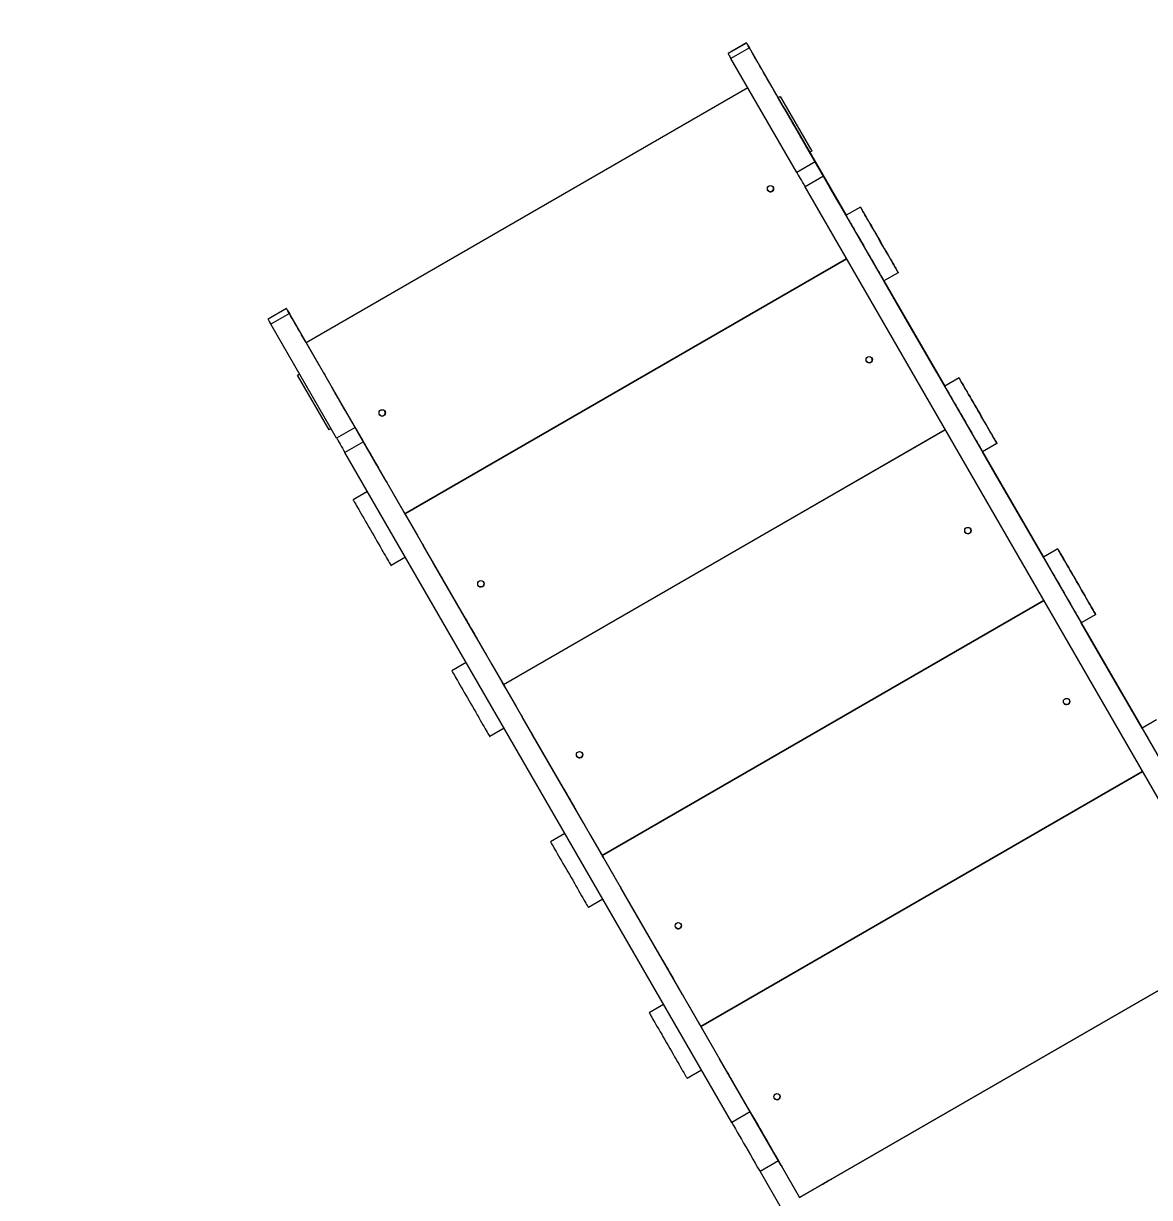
# Model space of a CAD drawing. Header units: millimetres. Extents: x 10684 to 26054, y -4768 to 6894.
# Drawn here: x 15979 to 17405, y 1134 to 2621 of the extents above; entities that cross this region are included whole.
import ezdxf

# ---------------------------------------------------------------- set-up
doc = ezdxf.new("R2010")
doc.units = ezdxf.units.MM
for name, color, linetype in [('DIKOM_ОБЪЕКТ', 7, 'Continuous'), ('DIKOM_РАЗМЕР_ЗОНА', 7, 'Continuous'), ('DIKOM_РАЗМЕР_ОБЪЕКТА', 7, 'Continuous')]:
    doc.layers.add(name, color=color, linetype=linetype)
doc.styles.add('style1', font='arial.ttf', dxfattribs={"width": 0.8})
doc.dimstyles.new('1-50', dxfattribs={"dimtxt": 300, "dimasz": 200, "dimexe": 100, "dimexo": 0, "dimgap": 100, "dimtad": 1, "dimtxsty": 'style1', "dimcen": 200, "dimclrd": 7, "dimclre": 7, "dimclrt": 7, "dimadec": 1, "dimazin": 2, "dimtfac": 1, "dimtmove": 0, "dimatfit": 2, "dimfxl": 0, "dimlwd": 25, "dimlwe": 18, "dimarcsym": 0})

# ---------------------------------------------------------------- blocks, each defined once
blk = doc.blocks.new('*D10')
at = {"layer": 'Defpoints', "color": 0, "transparency": 16777216}
for p in [(23703.9, 6443.4), (23703.9, 1519.9), (10683.6, -343.4)]:
    blk.add_point(p, dxfattribs=at)
at = {"layer": 'DIKOM_РАЗМЕР_ЗОНА', "color": 7, "lineweight": 18, "transparency": 16777216}
for p, q in [((10683.6, -343.4), (10683.6, 6543.4)), ((23703.9, 1519.9), (23703.9, 6543.4))]:
    blk.add_line(p, q, dxfattribs=at)
at = {"layer": 'DIKOM_РАЗМЕР_ЗОНА', "color": 7, "lineweight": 25, "transparency": 16777216}
blk.add_line((10883.6, 6443.4), (23503.9, 6443.4), dxfattribs=at)
at = {"layer": 'DIKOM_РАЗМЕР_ЗОНА', "color": 7, "transparency": 16777216}
for points in [[(10883.6, 6476.7), (10883.6, 6410.1), (10683.6, 6443.4)], [(23503.9, 6476.7), (23503.9, 6410.1), (23703.9, 6443.4)]]:
    blk.add_solid(points, dxfattribs=at)
at = {"layer": 'DIKOM_РАЗМЕР_ЗОНА', "color": 7, "transparency": 16777216, "insert": (17260.4, 6696.7), "char_height": 300, "attachment_point": 5, "style": 'style1'}
blk.add_mtext('13000', dxfattribs=at)
blk = doc.blocks.new('*D11')
at = {"layer": 'Defpoints', "color": 0, "transparency": 16777216}
for p in [(22204.3, 5604.8), (22204.3, 1517.6), (12683.6, -576.7)]:
    blk.add_point(p, dxfattribs=at)
at = {"layer": 'DIKOM_РАЗМЕР_ОБЪЕКТА', "color": 7, "lineweight": 18, "transparency": 16777216}
for p, q in [((12683.6, -576.7), (12683.6, 5704.8)), ((22204.3, 1517.6), (22204.3, 5704.8))]:
    blk.add_line(p, q, dxfattribs=at)
at = {"layer": 'DIKOM_РАЗМЕР_ОБЪЕКТА', "color": 7, "lineweight": 25, "transparency": 16777216}
blk.add_line((12883.6, 5604.8), (22004.3, 5604.8), dxfattribs=at)
at = {"layer": 'DIKOM_РАЗМЕР_ОБЪЕКТА', "color": 7, "transparency": 16777216}
for points in [[(12883.6, 5638.1), (12883.6, 5571.5), (12683.6, 5604.8)], [(22004.3, 5638.1), (22004.3, 5571.5), (22204.3, 5604.8)]]:
    blk.add_solid(points, dxfattribs=at)
at = {"layer": 'DIKOM_РАЗМЕР_ОБЪЕКТА', "color": 7, "transparency": 16777216, "insert": (17246, 5858), "char_height": 300, "attachment_point": 5, "style": 'style1'}
blk.add_mtext('9500', dxfattribs=at)

msp = doc.modelspace()

# ---------------------------------------------------------------- linework, layer by layer
at = {"layer": 'DIKOM_ОБЪЕКТ', "color": 7, "linetype": 'Continuous', "lineweight": 15}
for p, q in [((16894.643, 2596.37), (16871.26, 2582.87)), ((16894.666, 2596.328), (16871.283, 2582.828)), ((16898.309, 2590.017), (16874.926, 2576.517)), ((16894.666, 2596.328), (16894.643, 2596.37)), ((16981.585, 2445.777), (16898.309, 2590.017)), ((16871.283, 2582.828), (16871.26, 2582.87)), ((16958.202, 2432.277), (16874.926, 2576.517)), ((16896.266, 2539.555), (16336.814, 2216.556)), ((16896.268, 2539.552), (16336.816, 2216.553)), ((16934.612, 2527.14), (16937.211, 2528.641)), ((16934.613, 2527.14), (16937.212, 2528.641)), ((16937.211, 2528.641), (16937.212, 2528.641)), ((16937.211, 2528.641), (16977.211, 2459.359)), ((16937.212, 2528.641), (16977.212, 2459.358)), ((16939.151, 2519.279), (16939.15, 2519.28)), ((16942.151, 2514.082), (16942.15, 2514.084)), ((16943.151, 2512.349), (16942.151, 2514.082)), ((16943.149, 2512.353), (17020.67, 2378.083)), ((17020.67, 2378.083), (16943.151, 2512.349)), ((16991.13, 2429.25), (16944.637, 2509.778)), ((16952.156, 2496.752), (16952.173, 2496.722)), ((16992.913, 2426.156), (16952.902, 2495.46)), ((17009.328, 2397.726), (16969.323, 2467.017)), ((16969.323, 2467.017), (16969.323, 2467.017)), ((16977.212, 2459.358), (16974.613, 2457.858)), ((16977.211, 2459.359), (16977.212, 2459.358)), ((16981.585, 2445.777), (16958.202, 2432.277)), ((16992.105, 2427.554), (16968.723, 2414.054)), ((17482.123, 1578.815), (16992.105, 2427.554)), ((17458.74, 1565.315), (16968.723, 2414.054)), ((17009.328, 2397.726), (17009.327, 2397.726)), ((17012.161, 2392.82), (17012.16, 2392.819)), ((17012.161, 2392.82), (17012.185, 2392.777)), ((17038.856, 2388.582), (17020.669, 2378.082)), ((17038.879, 2388.541), (17020.692, 2378.041)), ((17038.879, 2388.541), (17038.856, 2388.582)), ((17020.692, 2378.041), (17020.669, 2378.082)), ((16461.816, 2000.046), (17021.267, 2323.045)), ((17021.281, 2323.02), (16461.83, 2000.021)), ((17021.283, 2323.018), (16461.831, 2000.018)), ((17086.879, 2305.402), (17068.692, 2294.902)), ((17086.879, 2305.402), (17086.856, 2305.444)), ((17068.693, 2294.903), (17145.686, 2161.548)), ((17145.686, 2161.548), (17068.693, 2294.903)), ((17145.686, 2161.548), (17068.694, 2294.903)), ((17077.172, 2280.217), (17077.199, 2280.169)), ((17120.036, 2205.971), (17080.031, 2275.262)), ((16311.808, 2259.87), (16288.425, 2246.369)), ((16288.448, 2246.328), (16288.425, 2246.369)), ((16311.83, 2259.828), (16288.448, 2246.328)), ((16315.474, 2253.517), (16292.091, 2240.017)), ((16311.83, 2259.828), (16311.808, 2259.87)), ((16398.75, 2109.277), (16315.474, 2253.517)), ((17094.339, 2250.483), (17094.338, 2250.482)), ((17134.344, 2181.192), (17094.339, 2250.483)), ((16375.367, 2095.777), (16292.091, 2240.017)), ((16336.816, 2216.553), (16336.814, 2216.556)), ((16336.816, 2216.553), (16352.816, 2188.84)), ((16325.797, 2175.641), (16328.393, 2177.14)), ((16325.797, 2175.641), (16325.798, 2175.641)), ((16325.798, 2175.641), (16328.393, 2177.139)), ((16365.798, 2106.359), (16325.798, 2175.641)), ((16438.316, 2040.749), (16360.316, 2175.849)), ((17134.344, 2181.192), (17134.343, 2181.191)), ((17137.177, 2176.285), (17137.176, 2176.285)), ((17137.177, 2176.285), (17137.203, 2176.237)), ((17163.872, 2172.048), (17145.685, 2161.548)), ((17163.894, 2172.006), (17145.708, 2161.506)), ((17163.894, 2172.006), (17163.872, 2172.048)), ((16369.321, 2160.252), (16369.338, 2160.222)), ((16410.078, 2089.656), (16370.066, 2158.959)), ((17145.708, 2161.506), (17145.685, 2161.548)), ((16426.493, 2061.226), (16386.488, 2130.517)), ((16386.488, 2130.517), (16386.488, 2130.517)), ((16368.393, 2107.857), (16365.798, 2106.359)), ((16398.75, 2109.277), (16375.367, 2095.777)), ((16586.831, 1783.512), (17146.282, 2106.511)), ((17146.296, 2106.486), (16586.845, 1783.487)), ((17146.298, 2106.483), (16586.847, 1783.484)), ((16409.27, 2091.054), (16385.888, 2077.555)), ((16899.287, 1242.315), (16409.27, 2091.054)), ((17211.894, 2088.868), (17193.708, 2078.368)), ((17211.894, 2088.868), (17211.872, 2088.909)), ((16875.905, 1228.815), (16385.888, 2077.555)), ((17193.709, 2078.368), (17270.701, 1945.014)), ((17270.701, 1945.014), (17193.709, 2078.368)), ((17270.702, 1945.014), (17193.71, 2078.369)), ((16426.493, 2061.226), (16426.492, 2061.226)), ((16429.326, 2056.32), (16429.325, 2056.319)), ((16429.326, 2056.32), (16429.35, 2056.277)), ((17202.187, 2063.683), (17202.214, 2063.634)), ((17245.052, 1989.436), (17205.047, 2058.728)), ((16414.451, 2028.081), (16396.265, 2017.582)), ((16414.474, 2028.04), (16396.288, 2017.54)), ((16445.816, 2027.759), (16461.816, 2000.046)), ((17219.354, 2033.948), (17219.353, 2033.948)), ((17259.359, 1964.657), (17219.354, 2033.948)), ((16396.288, 2017.54), (16396.265, 2017.582)), ((16461.831, 2000.022), (16461.816, 2000.047)), ((16461.831, 2000.018), (16461.83, 2000.021)), ((16461.831, 2000.018), (16477.832, 1972.305)), ((17259.359, 1964.657), (17259.358, 1964.657)), ((16563.332, 1824.215), (16485.332, 1959.315)), ((17262.192, 1959.751), (17262.191, 1959.75)), ((17262.192, 1959.751), (17262.219, 1959.702)), ((17288.887, 1955.513), (17270.7, 1945.013)), ((17288.91, 1955.472), (17270.723, 1944.972)), ((17288.91, 1955.472), (17288.887, 1955.513)), ((16462.474, 1944.902), (16444.288, 1934.402)), ((16494.337, 1943.717), (16494.363, 1943.669)), ((16537.201, 1869.471), (16497.196, 1938.762)), ((17270.723, 1944.972), (17270.7, 1945.013)), ((16511.504, 1913.983), (16511.503, 1913.982)), ((16551.509, 1844.692), (16511.504, 1913.983)), ((16711.847, 1566.978), (17271.298, 1889.976)), ((17271.312, 1889.952), (16711.861, 1566.952)), ((17271.314, 1889.949), (16711.862, 1566.949)), ((17336.91, 1872.333), (17318.723, 1861.833)), ((17318.724, 1861.834), (17395.717, 1728.479)), ((17395.717, 1728.479), (17318.724, 1861.834)), ((17395.717, 1728.479), (17318.725, 1861.834)), ((17336.91, 1872.333), (17336.887, 1872.375)), ((16551.509, 1844.692), (16551.508, 1844.691)), ((17327.203, 1847.148), (17327.229, 1847.1)), ((16554.342, 1839.785), (16554.341, 1839.785)), ((16554.342, 1839.785), (16554.368, 1839.737)), ((17370.067, 1772.902), (17330.062, 1842.193)), ((17344.37, 1817.414), (17344.369, 1817.413)), ((17384.375, 1748.123), (17344.37, 1817.414)), ((16539.466, 1811.547), (16521.281, 1801.048)), ((16521.304, 1801.006), (16521.281, 1801.048)), ((16539.49, 1811.506), (16521.304, 1801.006)), ((16570.832, 1811.225), (16586.831, 1783.512)), ((16586.846, 1783.487), (16586.832, 1783.512)), ((16586.847, 1783.484), (16586.845, 1783.487)), ((16586.847, 1783.484), (16602.847, 1755.771)), ((16688.347, 1607.681), (16610.347, 1742.78)), ((17384.375, 1748.123), (17384.374, 1748.122)), ((17387.208, 1743.216), (17387.207, 1743.216)), ((17387.208, 1743.216), (17387.234, 1743.168)), ((16587.49, 1728.367), (16569.304, 1717.868)), ((16619.352, 1727.183), (16619.379, 1727.134)), ((17413.902, 1738.979), (17395.716, 1728.479)), ((17395.739, 1728.437), (17395.716, 1728.479)), ((17413.925, 1738.937), (17395.739, 1728.437)), ((16662.217, 1652.936), (16622.212, 1722.228)), ((16636.519, 1697.449), (16636.518, 1697.448)), ((16676.524, 1628.157), (16636.519, 1697.449)), ((16836.862, 1350.443), (17396.313, 1673.442)), ((17396.327, 1673.417), (16836.876, 1350.418)), ((17396.329, 1673.414), (16836.878, 1350.415)), ((16676.524, 1628.157), (16676.523, 1628.157)), ((16679.357, 1623.251), (16679.356, 1623.25)), ((16679.357, 1623.251), (16679.384, 1623.202)), ((16664.482, 1595.013), (16646.296, 1584.513)), ((16664.505, 1594.971), (16646.319, 1584.472)), ((16695.847, 1594.69), (16711.847, 1566.978)), ((16646.319, 1584.472), (16646.296, 1584.513)), ((16711.862, 1566.953), (16711.847, 1566.978)), ((16711.862, 1566.949), (16711.861, 1566.952)), ((16711.862, 1566.949), (16727.862, 1539.237)), ((16813.363, 1391.146), (16735.363, 1526.246)), ((16712.505, 1511.833), (16694.319, 1501.333)), ((16744.368, 1510.648), (16744.394, 1510.6)), ((16787.232, 1436.402), (16747.227, 1505.693)), ((16761.535, 1480.914), (16761.534, 1480.913)), ((16801.54, 1411.623), (16761.535, 1480.914)), ((16961.878, 1133.909), (17521.329, 1456.908)), ((17521.336, 1456.894), (16961.885, 1133.895)), ((16961.888, 1133.889), (17521.34, 1456.889)), ((16961.889, 1133.887), (17521.341, 1456.887)), ((16801.54, 1411.623), (16801.539, 1411.622)), ((16804.373, 1406.716), (16804.372, 1406.716)), ((16804.373, 1406.716), (16804.399, 1406.668)), ((16789.497, 1378.478), (16771.312, 1367.979)), ((16789.521, 1378.437), (16771.334, 1367.937)), ((16820.862, 1378.156), (16836.862, 1350.443)), ((16771.334, 1367.937), (16771.312, 1367.979)), ((16836.877, 1350.418), (16836.863, 1350.443)), ((16836.878, 1350.415), (16836.876, 1350.418)), ((16836.878, 1350.415), (16852.878, 1322.702)), ((16938.378, 1174.612), (16860.378, 1309.711)), ((16837.521, 1295.299), (16819.334, 1284.799)), ((16869.383, 1294.114), (16869.41, 1294.065)), ((16912.248, 1219.868), (16872.243, 1289.159)), ((16886.55, 1264.38), (16886.549, 1264.379)), ((16926.555, 1195.089), (16886.55, 1264.38)), ((16899.287, 1242.315), (16875.905, 1228.815)), ((16926.555, 1195.089), (16926.554, 1195.088)), ((16929.388, 1190.182), (16929.387, 1190.181)), ((16929.388, 1190.182), (16929.415, 1190.133)), ((16935.129, 1180.234), (16911.747, 1166.734)), ((16935.129, 1180.234), (16961.922, 1133.829)), ((16911.747, 1166.734), (16938.539, 1120.329)), ((16945.878, 1161.621), (16961.878, 1133.909)), ((16961.886, 1133.896), (16961.878, 1133.909)), ((16961.885, 1133.895), (16961.888, 1133.889)), ((16961.888, 1133.891), (16961.899, 1133.898)), ((16961.899, 1133.898), (16961.899, 1133.896)), ((16961.899, 1133.898), (16961.9, 1133.897)), ((16961.899, 1133.897), (16961.899, 1133.896))]:
    msp.add_line(p, q, dxfattribs=at)
at = {"layer": 'DIKOM_ОБЪЕКТ', "color": 7, "linetype": 'Continuous', "lineweight": 15, "flags": 128}
for points in [[(16944.637, 2509.778), (16941.618, 2515.007), (16938.61, 2520.217), (16935.624, 2525.388), (16932.671, 2530.503), (16929.762, 2535.542), (16926.907, 2540.487), (16924.117, 2545.32), (16921.401, 2550.023), (16918.771, 2554.579), (16916.234, 2558.972), (16913.802, 2563.185), (16911.482, 2567.203), (16909.283, 2571.012), (16907.213, 2574.597), (16905.28, 2577.946), (16903.49, 2581.046), (16901.85, 2583.885), (16900.367, 2586.455), (16899.045, 2588.744), (16897.89, 2590.746), (16896.905, 2592.451), (16896.094, 2593.856), (16895.461, 2594.953), (16895.006, 2595.739), (16894.733, 2596.212), (16894.643, 2596.37)], [(16894.666, 2596.328), (16894.723, 2596.228), (16894.896, 2595.928), (16895.184, 2595.43), (16895.585, 2594.734), (16896.1, 2593.843), (16896.726, 2592.758), (16897.463, 2591.482), (16898.309, 2590.017)], [(16871.283, 2582.828), (16871.341, 2582.728), (16871.514, 2582.428), (16871.801, 2581.93), (16872.203, 2581.234), (16872.717, 2580.343), (16873.344, 2579.258), (16874.081, 2577.982), (16874.926, 2576.517)], [(16943.149, 2512.353), (16942.369, 2513.704), (16941.619, 2515.004), (16940.927, 2516.202), (16940.321, 2517.251), (16939.824, 2518.113), (16939.454, 2518.753), (16939.227, 2519.147), (16939.15, 2519.28)], [(16939.151, 2519.279), (16939.228, 2519.145), (16939.455, 2518.751), (16939.825, 2518.11), (16940.323, 2517.249), (16940.929, 2516.199), (16941.62, 2515.001), (16942.371, 2513.701), (16943.151, 2512.349)], [(16952.14, 2496.78), (16952.233, 2496.62), (16952.505, 2496.15), (16952.934, 2495.405), (16953.491, 2494.442), (16954.132, 2493.331), (16954.811, 2492.154), (16955.478, 2491), (16956.082, 2489.953), (16956.58, 2489.091), (16956.934, 2488.478), (16957.117, 2488.16), (16957.117, 2488.161), (16956.933, 2488.479), (16956.58, 2489.092), (16956.082, 2489.954), (16955.477, 2491.001), (16954.811, 2492.155), (16954.132, 2493.332), (16953.49, 2494.443), (16952.934, 2495.406), (16952.504, 2496.15), (16952.233, 2496.62), (16952.14, 2496.78)], [(16952.147, 2496.769), (16952.239, 2496.609), (16952.511, 2496.139), (16952.94, 2495.395), (16953.497, 2494.431), (16954.138, 2493.32), (16954.817, 2492.143), (16955.484, 2490.989), (16956.088, 2489.942), (16956.586, 2489.08), (16956.94, 2488.467), (16957.123, 2488.149), (16957.123, 2488.15), (16956.939, 2488.468), (16956.586, 2489.081), (16956.088, 2489.943), (16955.483, 2490.99), (16954.817, 2492.144), (16954.138, 2493.321), (16953.496, 2494.432), (16952.94, 2495.395), (16952.51, 2496.139), (16952.239, 2496.609), (16952.147, 2496.769)], [(16969.323, 2467.017), (16968.285, 2468.816), (16967.127, 2470.821), (16965.873, 2472.993), (16964.547, 2475.29), (16963.175, 2477.667), (16961.782, 2480.079), (16960.398, 2482.478), (16959.047, 2484.818), (16957.756, 2487.053), (16956.551, 2489.14), (16955.455, 2491.039), (16954.488, 2492.713), (16953.671, 2494.129), (16953.018, 2495.26), (16952.542, 2496.084), (16952.253, 2496.584), (16952.156, 2496.752)], [(16952.173, 2496.722), (16952.184, 2496.702), (16952.219, 2496.642), (16952.277, 2496.542), (16952.357, 2496.403), (16952.46, 2496.225), (16952.585, 2496.008), (16952.732, 2495.752), (16952.902, 2495.46)], [(16980.147, 2448.271), (16980.236, 2448.117), (16980.495, 2447.669), (16980.9, 2446.966), (16981.417, 2446.072), (16981.998, 2445.065), (16982.592, 2444.036), (16983.147, 2443.074), (16983.613, 2442.267), (16983.949, 2441.685), (16984.125, 2441.381), (16984.125, 2441.381), (16983.949, 2441.686), (16983.613, 2442.268), (16983.147, 2443.075), (16982.592, 2444.036), (16981.998, 2445.066), (16981.416, 2446.073), (16980.9, 2446.967), (16980.495, 2447.669), (16980.236, 2448.117), (16980.147, 2448.271)], [(16981.585, 2445.777), (16982.546, 2444.111), (16983.615, 2442.261), (16984.787, 2440.23), (16986.061, 2438.024), (16987.433, 2435.648), (16988.9, 2433.106), (16990.459, 2430.407), (16992.105, 2427.554)], [(16958.202, 2432.277), (16959.164, 2430.611), (16960.232, 2428.761), (16961.405, 2426.73), (16962.678, 2424.524), (16964.05, 2422.147), (16965.517, 2419.606), (16967.076, 2416.907), (16968.723, 2414.054)], [(17020.671, 2378.083), (17019.969, 2379.298), (17017.405, 2383.739), (17014.742, 2388.352), (17011.989, 2393.12), (17009.158, 2398.024), (17006.258, 2403.046), (17003.302, 2408.167), (17000.299, 2413.368), (16997.262, 2418.628), (16994.201, 2423.929), (16991.13, 2429.25)], [(16992.913, 2426.156), (16993.516, 2425.111), (16994.284, 2423.782), (16995.202, 2422.193), (16996.252, 2420.374), (16997.414, 2418.36), (16998.668, 2416.189), (16999.988, 2413.903), (17001.349, 2411.544), (17002.727, 2409.159), (17004.094, 2406.79), (17005.425, 2404.485), (17006.695, 2402.286), (17007.879, 2400.235), (17008.954, 2398.372), (17009.902, 2396.731), (17010.703, 2395.344), (17011.342, 2394.237), (17011.807, 2393.431), (17012.09, 2392.941), (17012.185, 2392.777)], [(17012.161, 2392.82), (17012.115, 2392.901), (17011.976, 2393.141), (17011.745, 2393.54), (17011.426, 2394.094), (17011.02, 2394.796), (17010.532, 2395.641), (17009.967, 2396.621), (17009.328, 2397.726)], [(17086.856, 2305.444), (17086.764, 2305.602), (17086.491, 2306.076), (17086.038, 2306.861), (17085.408, 2307.952), (17084.606, 2309.341), (17083.639, 2311.015), (17082.514, 2312.964), (17081.239, 2315.172), (17079.825, 2317.623), (17078.281, 2320.297), (17076.62, 2323.174), (17074.854, 2326.233), (17072.996, 2329.45), (17071.062, 2332.8), (17069.065, 2336.259), (17067.021, 2339.8), (17064.945, 2343.395), (17062.853, 2347.018), (17060.761, 2350.641), (17058.686, 2354.236), (17056.642, 2357.777), (17054.645, 2361.235), (17052.711, 2364.585), (17050.854, 2367.802), (17049.088, 2370.86), (17047.427, 2373.737), (17045.883, 2376.411), (17044.469, 2378.86), (17043.195, 2381.067), (17042.07, 2383.015), (17041.103, 2384.69), (17040.302, 2386.077), (17039.673, 2387.167), (17039.22, 2387.951), (17038.947, 2388.424), (17038.856, 2388.582)], [(17038.879, 2388.541), (17038.971, 2388.382), (17039.244, 2387.908), (17039.697, 2387.123), (17040.327, 2386.032), (17041.129, 2384.644), (17042.096, 2382.969), (17043.221, 2381.02), (17044.496, 2378.812), (17045.91, 2376.361), (17047.454, 2373.688), (17049.115, 2370.81), (17050.881, 2367.751), (17052.739, 2364.534), (17054.673, 2361.184), (17056.67, 2357.725), (17058.714, 2354.185), (17060.79, 2350.589), (17062.882, 2346.966), (17064.974, 2343.343), (17067.049, 2339.748), (17069.093, 2336.207), (17071.09, 2332.749), (17073.024, 2329.399), (17074.881, 2326.182), (17076.647, 2323.124), (17078.308, 2320.247), (17079.852, 2317.574), (17081.266, 2315.124), (17082.54, 2312.917), (17083.665, 2310.969), (17084.631, 2309.295), (17085.433, 2307.907), (17086.062, 2306.817), (17086.515, 2306.033), (17086.788, 2305.56), (17086.879, 2305.402)], [(17020.692, 2378.041), (17020.784, 2377.882), (17021.058, 2377.408), (17021.511, 2376.623), (17022.141, 2375.532), (17022.942, 2374.144), (17023.909, 2372.469), (17025.034, 2370.52), (17026.309, 2368.312), (17027.724, 2365.861), (17029.268, 2363.187), (17030.929, 2360.31), (17032.695, 2357.251), (17034.552, 2354.034), (17036.487, 2350.684), (17038.484, 2347.225), (17040.528, 2343.684), (17042.604, 2340.089), (17044.695, 2336.466), (17046.787, 2332.843), (17048.863, 2329.248), (17050.907, 2325.707), (17052.904, 2322.249), (17054.838, 2318.899), (17056.695, 2315.682), (17058.461, 2312.624), (17060.121, 2309.747), (17061.665, 2307.074), (17063.079, 2304.624), (17064.354, 2302.417), (17065.478, 2300.469), (17066.445, 2298.795), (17067.246, 2297.407), (17067.875, 2296.317), (17068.328, 2295.533), (17068.601, 2295.06), (17068.692, 2294.902)], [(17060.857, 2350.475), (17060.946, 2350.321), (17061.205, 2349.873), (17061.61, 2349.17), (17062.127, 2348.276), (17062.708, 2347.269), (17063.303, 2346.239), (17063.857, 2345.278), (17064.324, 2344.471), (17064.659, 2343.89), (17064.835, 2343.585), (17064.835, 2343.585), (17064.659, 2343.89), (17064.323, 2344.471), (17063.857, 2345.279), (17063.302, 2346.24), (17062.708, 2347.27), (17062.126, 2348.277), (17061.61, 2349.171), (17061.205, 2349.873), (17060.946, 2350.321), (17060.857, 2350.475)], [(17060.878, 2350.438), (17060.967, 2350.284), (17061.225, 2349.835), (17061.631, 2349.133), (17062.147, 2348.239), (17062.728, 2347.232), (17063.323, 2346.202), (17063.878, 2345.241), (17064.344, 2344.434), (17064.68, 2343.852), (17064.855, 2343.548), (17064.855, 2343.548), (17064.68, 2343.853), (17064.344, 2344.435), (17063.877, 2345.242), (17063.323, 2346.203), (17062.728, 2347.233), (17062.147, 2348.239), (17061.631, 2349.134), (17061.225, 2349.836), (17060.967, 2350.284), (17060.878, 2350.438)], [(17094.339, 2250.483), (17093.3, 2252.282), (17092.143, 2254.287), (17090.889, 2256.459), (17089.563, 2258.755), (17088.19, 2261.133), (17086.798, 2263.544), (17085.413, 2265.943), (17084.062, 2268.283), (17082.772, 2270.518), (17081.566, 2272.606), (17080.47, 2274.505), (17079.504, 2276.178), (17078.686, 2277.594), (17078.033, 2278.725), (17077.558, 2279.549), (17077.269, 2280.05), (17077.172, 2280.217)], [(17077.199, 2280.169), (17077.245, 2280.088), (17077.384, 2279.847), (17077.615, 2279.448), (17077.934, 2278.895), (17078.339, 2278.192), (17078.827, 2277.347), (17079.393, 2276.367), (17080.031, 2275.262)], [(16288.448, 2246.328), (16288.506, 2246.228), (16288.679, 2245.928), (16288.966, 2245.43), (16289.368, 2244.735), (16289.882, 2243.843), (16290.509, 2242.758), (16291.245, 2241.482), (16292.091, 2240.017)], [(16336.815, 2216.556), (16335.936, 2218.079), (16333.399, 2222.472), (16330.967, 2226.685), (16328.647, 2230.703), (16326.448, 2234.512), (16324.378, 2238.097), (16322.445, 2241.446), (16320.655, 2244.546), (16319.015, 2247.386), (16317.532, 2249.955), (16316.21, 2252.244), (16315.055, 2254.246), (16314.07, 2255.951), (16313.259, 2257.356), (16312.625, 2258.453), (16312.171, 2259.239), (16311.898, 2259.712), (16311.808, 2259.87)], [(16311.83, 2259.828), (16311.888, 2259.728), (16312.061, 2259.428), (16312.349, 2258.93), (16312.75, 2258.235), (16313.265, 2257.343), (16313.891, 2256.258), (16314.628, 2254.982), (16315.474, 2253.517)], [(17105.163, 2231.736), (17105.252, 2231.582), (17105.51, 2231.134), (17105.916, 2230.432), (17106.432, 2229.538), (17107.013, 2228.531), (17107.608, 2227.501), (17108.163, 2226.54), (17108.629, 2225.733), (17108.965, 2225.151), (17109.14, 2224.847), (17109.14, 2224.847), (17108.964, 2225.151), (17108.629, 2225.733), (17108.162, 2226.541), (17107.607, 2227.502), (17107.013, 2228.532), (17106.432, 2229.538), (17105.915, 2230.433), (17105.51, 2231.135), (17105.251, 2231.583), (17105.163, 2231.736)], [(17120.036, 2205.971), (17121.075, 2204.172), (17122.232, 2202.167), (17123.486, 2199.995), (17124.813, 2197.698), (17126.185, 2195.321), (17127.577, 2192.91), (17128.962, 2190.511), (17130.313, 2188.171), (17131.604, 2185.936), (17132.809, 2183.848), (17133.905, 2181.949), (17134.872, 2180.275), (17135.689, 2178.86), (17136.342, 2177.729), (17136.818, 2176.905), (17137.107, 2176.404), (17137.203, 2176.237)], [(16358.38, 2179.204), (16358.785, 2178.501), (16359.536, 2177.201), (16360.316, 2175.849)], [(17137.177, 2176.285), (17137.13, 2176.366), (17136.991, 2176.607), (17136.761, 2177.006), (17136.441, 2177.559), (17136.036, 2178.262), (17135.548, 2179.107), (17134.982, 2180.086), (17134.344, 2181.192)], [(17211.872, 2088.909), (17211.78, 2089.068), (17211.506, 2089.542), (17211.053, 2090.327), (17210.423, 2091.418), (17209.622, 2092.806), (17208.655, 2094.481), (17207.529, 2096.43), (17206.255, 2098.638), (17204.84, 2101.088), (17203.296, 2103.762), (17201.635, 2106.64), (17199.869, 2109.698), (17198.012, 2112.915), (17196.077, 2116.266), (17194.08, 2119.725), (17192.036, 2123.265), (17189.96, 2126.861), (17187.869, 2130.484), (17185.777, 2134.107), (17183.701, 2137.702), (17181.657, 2141.242), (17179.66, 2144.701), (17177.726, 2148.051), (17175.869, 2151.268), (17174.103, 2154.326), (17172.442, 2157.203), (17170.899, 2159.876), (17169.485, 2162.326), (17168.21, 2164.533), (17167.085, 2166.481), (17166.119, 2168.155), (17165.318, 2169.543), (17164.689, 2170.633), (17164.236, 2171.417), (17163.963, 2171.89), (17163.872, 2172.048)], [(17163.894, 2172.006), (17163.986, 2171.847), (17164.259, 2171.374), (17164.713, 2170.588), (17165.343, 2169.497), (17166.144, 2168.109), (17167.111, 2166.434), (17168.236, 2164.485), (17169.511, 2162.277), (17170.926, 2159.827), (17172.47, 2157.153), (17174.131, 2154.276), (17175.897, 2151.217), (17177.754, 2148), (17179.689, 2144.65), (17181.685, 2141.191), (17183.73, 2137.65), (17185.805, 2134.055), (17187.897, 2130.432), (17189.989, 2126.809), (17192.065, 2123.213), (17194.109, 2119.673), (17196.106, 2116.214), (17198.04, 2112.864), (17199.897, 2109.648), (17201.663, 2106.589), (17203.324, 2103.713), (17204.867, 2101.039), (17206.281, 2098.59), (17207.556, 2096.382), (17208.68, 2094.434), (17209.647, 2092.76), (17210.448, 2091.373), (17211.077, 2090.283), (17211.53, 2089.498), (17211.803, 2089.025), (17211.894, 2088.868)], [(16386.488, 2130.517), (16385.45, 2132.316), (16384.292, 2134.321), (16383.038, 2136.493), (16381.712, 2138.79), (16380.34, 2141.167), (16378.947, 2143.579), (16377.562, 2145.978), (16376.212, 2148.317), (16374.921, 2150.553), (16373.716, 2152.64), (16372.619, 2154.539), (16371.653, 2156.213), (16370.836, 2157.629), (16370.183, 2158.76), (16369.707, 2159.583), (16369.418, 2160.084), (16369.321, 2160.252)], [(16369.338, 2160.222), (16369.349, 2160.202), (16369.384, 2160.142), (16369.441, 2160.042), (16369.522, 2159.903), (16369.625, 2159.725), (16369.75, 2159.508), (16369.897, 2159.252), (16370.066, 2158.959)], [(17145.708, 2161.506), (17145.799, 2161.347), (17146.073, 2160.874), (17146.526, 2160.088), (17147.156, 2158.997), (17147.958, 2157.609), (17148.925, 2155.934), (17150.05, 2153.985), (17151.325, 2151.777), (17152.739, 2149.327), (17154.283, 2146.653), (17155.944, 2143.776), (17157.71, 2140.717), (17159.568, 2137.5), (17161.502, 2134.149), (17163.499, 2130.691), (17165.543, 2127.15), (17167.619, 2123.555), (17169.711, 2119.932), (17171.802, 2116.309), (17173.878, 2112.713), (17175.922, 2109.173), (17177.919, 2105.714), (17179.853, 2102.364), (17181.71, 2099.148), (17183.476, 2096.089), (17185.137, 2093.213), (17186.68, 2090.539), (17188.095, 2088.09), (17189.369, 2085.882), (17190.494, 2083.934), (17191.46, 2082.26), (17192.261, 2080.873), (17192.891, 2079.783), (17193.344, 2078.998), (17193.617, 2078.525), (17193.708, 2078.368)], [(17185.873, 2133.94), (17185.962, 2133.786), (17186.22, 2133.338), (17186.626, 2132.636), (17187.142, 2131.741), (17187.724, 2130.735), (17188.318, 2129.705), (17188.873, 2128.744), (17189.339, 2127.937), (17189.675, 2127.355), (17189.85, 2127.051), (17189.85, 2127.051), (17189.675, 2127.355), (17189.339, 2127.937), (17188.872, 2128.745), (17188.318, 2129.706), (17187.723, 2130.735), (17187.142, 2131.742), (17186.626, 2132.636), (17186.22, 2133.339), (17185.962, 2133.786), (17185.873, 2133.94)], [(17185.893, 2133.903), (17185.982, 2133.749), (17186.241, 2133.301), (17186.646, 2132.598), (17187.163, 2131.704), (17187.744, 2130.698), (17188.338, 2129.668), (17188.893, 2128.706), (17189.359, 2127.899), (17189.695, 2127.318), (17189.871, 2127.013), (17189.871, 2127.014), (17189.695, 2127.318), (17189.359, 2127.9), (17188.893, 2128.707), (17188.338, 2129.669), (17187.743, 2130.698), (17187.162, 2131.705), (17186.646, 2132.599), (17186.241, 2133.302), (17185.982, 2133.749), (17185.893, 2133.903)], [(16398.75, 2109.277), (16399.711, 2107.611), (16400.78, 2105.761), (16401.952, 2103.73), (16403.226, 2101.524), (16404.598, 2099.147), (16406.065, 2096.606), (16407.624, 2093.907), (16409.27, 2091.054)], [(16375.367, 2095.777), (16376.329, 2094.111), (16377.397, 2092.261), (16378.57, 2090.23), (16379.843, 2088.024), (16381.215, 2085.647), (16382.682, 2083.106), (16384.241, 2080.407), (16385.888, 2077.555)], [(16410.078, 2089.656), (16410.681, 2088.611), (16411.449, 2087.282), (16412.366, 2085.693), (16413.417, 2083.874), (16414.579, 2081.86), (16415.832, 2079.689), (16417.152, 2077.403), (16418.514, 2075.044), (16419.892, 2072.658), (16421.259, 2070.29), (16422.59, 2067.985), (16423.86, 2065.786), (16425.043, 2063.735), (16426.119, 2061.872), (16427.067, 2060.231), (16427.868, 2058.844), (16428.507, 2057.737), (16428.972, 2056.931), (16429.255, 2056.441), (16429.35, 2056.277)], [(16429.326, 2056.32), (16429.28, 2056.4), (16429.14, 2056.641), (16428.91, 2057.04), (16428.591, 2057.594), (16428.185, 2058.296), (16427.697, 2059.141), (16427.132, 2060.121), (16426.493, 2061.226)], [(17219.354, 2033.948), (17218.316, 2035.747), (17217.158, 2037.752), (17215.904, 2039.924), (17214.578, 2042.221), (17213.206, 2044.598), (17211.813, 2047.01), (17210.428, 2049.409), (17209.078, 2051.749), (17207.787, 2053.984), (17206.582, 2056.071), (17205.485, 2057.97), (17204.519, 2059.644), (17203.702, 2061.06), (17203.049, 2062.191), (17202.573, 2063.015), (17202.284, 2063.515), (17202.187, 2063.683)], [(17202.214, 2063.634), (17202.261, 2063.554), (17202.4, 2063.313), (17202.63, 2062.914), (17202.949, 2062.36), (17203.355, 2061.658), (17203.843, 2060.813), (17204.409, 2059.833), (17205.047, 2058.728)], [(16438.316, 2040.749), (16439.096, 2039.398), (16439.847, 2038.098), (16440.253, 2037.396)], [(16396.288, 2017.54), (16396.38, 2017.382), (16396.653, 2016.908), (16397.107, 2016.123), (16397.736, 2015.032), (16398.538, 2013.644), (16399.505, 2011.969), (16400.63, 2010.02), (16401.905, 2007.812), (16403.32, 2005.361), (16404.863, 2002.687), (16406.525, 1999.81), (16408.291, 1996.751), (16410.148, 1993.534), (16412.082, 1990.184), (16414.079, 1986.725), (16416.123, 1983.185), (16418.199, 1979.589), (16420.291, 1975.966), (16422.383, 1972.343), (16424.458, 1968.748), (16426.503, 1965.207), (16428.499, 1961.749), (16430.434, 1958.399), (16432.291, 1955.182), (16434.056, 1952.124), (16435.717, 1949.247), (16437.261, 1946.574), (16438.675, 1944.124), (16439.949, 1941.917), (16441.074, 1939.969), (16442.041, 1938.295), (16442.842, 1936.907), (16443.471, 1935.817), (16443.924, 1935.033), (16444.197, 1934.56), (16444.288, 1934.402)], [(17230.178, 2015.202), (17230.267, 2015.048), (17230.526, 2014.6), (17230.931, 2013.897), (17231.448, 2013.003), (17232.029, 2011.996), (17232.623, 2010.967), (17233.178, 2010.006), (17233.644, 2009.198), (17233.98, 2008.617), (17234.156, 2008.312), (17234.156, 2008.313), (17233.98, 2008.617), (17233.644, 2009.199), (17233.178, 2010.006), (17232.623, 2010.968), (17232.028, 2011.997), (17231.447, 2013.004), (17230.931, 2013.898), (17230.526, 2014.6), (17230.267, 2015.048), (17230.178, 2015.202)], [(16459.836, 2003.475), (16459.924, 2003.321), (16460.183, 2002.873), (16460.589, 2002.17), (16461.105, 2001.276), (16461.686, 2000.269), (16462.281, 1999.239), (16462.836, 1998.278), (16463.302, 1997.471), (16463.638, 1996.889), (16463.813, 1996.585), (16463.813, 1996.585), (16463.638, 1996.89), (16463.302, 1997.472), (16462.835, 1998.279), (16462.28, 1999.24), (16461.686, 2000.27), (16461.105, 2001.277), (16460.588, 2002.171), (16460.183, 2002.873), (16459.924, 2003.321), (16459.836, 2003.475)], [(16459.856, 2003.438), (16459.945, 2003.284), (16460.204, 2002.835), (16460.609, 2002.133), (16461.126, 2001.239), (16461.707, 2000.232), (16462.301, 1999.202), (16462.856, 1998.241), (16463.322, 1997.434), (16463.658, 1996.852), (16463.834, 1996.548), (16463.834, 1996.548), (16463.658, 1996.853), (16463.322, 1997.434), (16462.856, 1998.242), (16462.301, 1999.203), (16461.706, 2000.233), (16461.125, 2001.24), (16460.609, 2002.134), (16460.203, 2002.836), (16459.945, 2003.284), (16459.856, 2003.438)], [(17245.052, 1989.436), (17246.09, 1987.638), (17247.248, 1985.633), (17248.502, 1983.461), (17249.828, 1981.164), (17251.2, 1978.787), (17252.593, 1976.375), (17253.978, 1973.976), (17255.329, 1971.637), (17256.619, 1969.401), (17257.824, 1967.314), (17258.921, 1965.415), (17259.887, 1963.741), (17260.705, 1962.325), (17261.357, 1961.194), (17261.833, 1960.371), (17262.122, 1959.87), (17262.219, 1959.702)], [(17262.192, 1959.751), (17262.146, 1959.832), (17262.006, 1960.073), (17261.776, 1960.471), (17261.457, 1961.025), (17261.051, 1961.727), (17260.563, 1962.572), (17259.998, 1963.552), (17259.359, 1964.657)], [(16483.395, 1962.669), (16483.801, 1961.966), (16484.551, 1960.667), (16485.332, 1959.315)], [(17336.887, 1872.375), (17336.795, 1872.533), (17336.522, 1873.007), (17336.069, 1873.792), (17335.439, 1874.883), (17334.637, 1876.272), (17333.67, 1877.947), (17332.545, 1879.895), (17331.27, 1882.103), (17329.856, 1884.554), (17328.312, 1887.228), (17326.651, 1890.105), (17324.885, 1893.164), (17323.027, 1896.381), (17321.093, 1899.731), (17319.096, 1903.19), (17317.052, 1906.731), (17314.976, 1910.326), (17312.884, 1913.949), (17310.792, 1917.572), (17308.717, 1921.168), (17306.672, 1924.708), (17304.676, 1928.166), (17302.741, 1931.517), (17300.884, 1934.733), (17299.119, 1937.791), (17297.458, 1940.668), (17295.914, 1943.342), (17294.5, 1945.791), (17293.226, 1947.999), (17292.101, 1949.947), (17291.134, 1951.621), (17290.333, 1953.008), (17289.704, 1954.098), (17289.251, 1954.883), (17288.978, 1955.355), (17288.887, 1955.513)], [(17288.91, 1955.472), (17289.001, 1955.313), (17289.275, 1954.839), (17289.728, 1954.054), (17290.358, 1952.963), (17291.16, 1951.575), (17292.127, 1949.9), (17293.252, 1947.951), (17294.527, 1945.743), (17295.941, 1943.293), (17297.485, 1940.619), (17299.146, 1937.741), (17300.912, 1934.682), (17302.77, 1931.466), (17304.704, 1928.115), (17306.701, 1924.656), (17308.745, 1921.116), (17310.821, 1917.52), (17312.913, 1913.897), (17315.005, 1910.274), (17317.08, 1906.679), (17319.124, 1903.138), (17321.121, 1899.68), (17323.055, 1896.33), (17324.912, 1893.113), (17326.678, 1890.055), (17328.339, 1887.178), (17329.883, 1884.505), (17331.297, 1882.055), (17332.571, 1879.848), (17333.696, 1877.9), (17334.662, 1876.226), (17335.463, 1874.838), (17336.093, 1873.748), (17336.546, 1872.964), (17336.819, 1872.491), (17336.91, 1872.333)], [(16511.504, 1913.983), (16510.465, 1915.782), (16509.308, 1917.787), (16508.054, 1919.959), (16506.728, 1922.256), (16505.355, 1924.633), (16503.963, 1927.044), (16502.578, 1929.443), (16501.227, 1931.783), (16499.936, 1934.018), (16498.731, 1936.106), (16497.635, 1938.005), (16496.668, 1939.678), (16495.851, 1941.094), (16495.198, 1942.225), (16494.723, 1943.049), (16494.434, 1943.549), (16494.337, 1943.717)], [(16494.363, 1943.669), (16494.41, 1943.588), (16494.549, 1943.347), (16494.779, 1942.948), (16495.099, 1942.395), (16495.504, 1941.692), (16495.992, 1940.847), (16496.558, 1939.868), (16497.196, 1938.762)], [(17270.723, 1944.972), (17270.815, 1944.813), (17271.089, 1944.339), (17271.542, 1943.554), (17272.172, 1942.463), (17272.973, 1941.075), (17273.94, 1939.4), (17275.065, 1937.451), (17276.34, 1935.243), (17277.755, 1932.792), (17279.299, 1930.119), (17280.96, 1927.241), (17282.726, 1924.182), (17284.583, 1920.965), (17286.518, 1917.615), (17288.515, 1914.156), (17290.558, 1910.616), (17292.634, 1907.02), (17294.726, 1903.397), (17296.818, 1899.774), (17298.894, 1896.179), (17300.938, 1892.638), (17302.935, 1889.18), (17304.869, 1885.83), (17306.726, 1882.613), (17308.492, 1879.555), (17310.152, 1876.678), (17311.696, 1874.005), (17313.11, 1871.555), (17314.385, 1869.348), (17315.509, 1867.4), (17316.476, 1865.726), (17317.277, 1864.338), (17317.906, 1863.248), (17318.359, 1862.464), (17318.632, 1861.991), (17318.723, 1861.833)], [(17310.888, 1917.406), (17310.977, 1917.252), (17311.236, 1916.804), (17311.641, 1916.101), (17312.158, 1915.207), (17312.739, 1914.2), (17313.333, 1913.171), (17313.888, 1912.209), (17314.354, 1911.402), (17314.69, 1910.821), (17314.866, 1910.516), (17314.866, 1910.517), (17314.69, 1910.821), (17314.354, 1911.403), (17313.888, 1912.21), (17313.333, 1913.171), (17312.739, 1914.201), (17312.157, 1915.208), (17311.641, 1916.102), (17311.236, 1916.804), (17310.977, 1917.252), (17310.888, 1917.406)], [(17310.909, 1917.369), (17310.998, 1917.215), (17311.256, 1916.766), (17311.662, 1916.064), (17312.178, 1915.17), (17312.759, 1914.163), (17313.354, 1913.133), (17313.909, 1912.172), (17314.375, 1911.365), (17314.711, 1910.783), (17314.886, 1910.479), (17314.886, 1910.479), (17314.711, 1910.784), (17314.375, 1911.366), (17313.908, 1912.173), (17313.353, 1913.134), (17312.759, 1914.164), (17312.178, 1915.17), (17311.661, 1916.065), (17311.256, 1916.767), (17310.997, 1917.215), (17310.909, 1917.369)], [(16537.201, 1869.471), (16538.24, 1867.672), (16539.397, 1865.667), (16540.651, 1863.495), (16541.977, 1861.198), (16543.35, 1858.821), (16544.742, 1856.41), (16546.127, 1854.011), (16547.478, 1851.671), (16548.769, 1849.436), (16549.974, 1847.348), (16551.07, 1845.449), (16552.036, 1843.776), (16552.854, 1842.36), (16553.507, 1841.229), (16553.983, 1840.405), (16554.271, 1839.904), (16554.368, 1839.737)], [(16554.342, 1839.785), (16554.295, 1839.866), (16554.156, 1840.107), (16553.926, 1840.506), (16553.606, 1841.059), (16553.201, 1841.762), (16552.713, 1842.607), (16552.147, 1843.586), (16551.509, 1844.692)], [(17344.37, 1817.414), (17343.331, 1819.213), (17342.174, 1821.218), (17340.92, 1823.39), (17339.594, 1825.687), (17338.221, 1828.064), (17336.829, 1830.475), (17335.444, 1832.874), (17334.093, 1835.214), (17332.802, 1837.449), (17331.597, 1839.537), (17330.501, 1841.436), (17329.534, 1843.109), (17328.717, 1844.526), (17328.064, 1845.656), (17327.588, 1846.48), (17327.3, 1846.981), (17327.203, 1847.148)], [(17327.229, 1847.1), (17327.276, 1847.019), (17327.415, 1846.778), (17327.645, 1846.379), (17327.965, 1845.826), (17328.37, 1845.123), (17328.858, 1844.278), (17329.424, 1843.298), (17330.062, 1842.193)], [(16563.332, 1824.215), (16564.112, 1822.863), (16564.862, 1821.564), (16565.268, 1820.861)], [(16521.304, 1801.006), (16521.395, 1800.847), (16521.669, 1800.374), (16522.122, 1799.588), (16522.752, 1798.497), (16523.553, 1797.109), (16524.52, 1795.434), (16525.646, 1793.485), (16526.92, 1791.277), (16528.335, 1788.827), (16529.879, 1786.153), (16531.54, 1783.276), (16533.306, 1780.217), (16535.163, 1777), (16537.098, 1773.649), (16539.095, 1770.191), (16541.139, 1766.65), (16543.215, 1763.055), (16545.306, 1759.432), (16547.398, 1755.809), (16549.474, 1752.213), (16551.518, 1748.673), (16553.515, 1745.215), (16555.449, 1741.864), (16557.306, 1738.648), (16559.072, 1735.59), (16560.733, 1732.713), (16562.276, 1730.039), (16563.69, 1727.59), (16564.965, 1725.382), (16566.09, 1723.434), (16567.056, 1721.76), (16567.857, 1720.373), (16568.486, 1719.283), (16568.939, 1718.498), (16569.212, 1718.025), (16569.304, 1717.868)], [(16584.851, 1786.94), (16584.94, 1786.786), (16585.199, 1786.338), (16585.604, 1785.636), (16586.121, 1784.741), (16586.702, 1783.735), (16587.296, 1782.705), (16587.851, 1781.744), (16588.317, 1780.937), (16588.653, 1780.355), (16588.829, 1780.051), (16588.829, 1780.051), (16588.653, 1780.355), (16588.317, 1780.937), (16587.851, 1781.745), (16587.296, 1782.706), (16586.701, 1783.736), (16586.12, 1784.742), (16585.604, 1785.636), (16585.198, 1786.339), (16584.94, 1786.787), (16584.851, 1786.94)], [(16584.872, 1786.903), (16584.96, 1786.749), (16585.219, 1786.301), (16585.625, 1785.599), (16586.141, 1784.704), (16586.722, 1783.697), (16587.317, 1782.668), (16587.872, 1781.707), (16588.338, 1780.899), (16588.674, 1780.318), (16588.849, 1780.014), (16588.849, 1780.014), (16588.673, 1780.318), (16588.337, 1780.9), (16587.871, 1781.707), (16587.316, 1782.669), (16586.722, 1783.698), (16586.141, 1784.705), (16585.624, 1785.599), (16585.219, 1786.301), (16584.96, 1786.749), (16584.872, 1786.903)], [(17355.194, 1798.667), (17355.282, 1798.513), (17355.541, 1798.065), (17355.947, 1797.363), (17356.463, 1796.469), (17357.044, 1795.462), (17357.639, 1794.432), (17358.194, 1793.471), (17358.66, 1792.664), (17358.996, 1792.082), (17359.171, 1791.778), (17359.171, 1791.778), (17358.995, 1792.083), (17358.659, 1792.664), (17358.193, 1793.472), (17357.638, 1794.433), (17357.044, 1795.463), (17356.463, 1796.469), (17355.946, 1797.364), (17355.541, 1798.066), (17355.282, 1798.514), (17355.194, 1798.667)], [(17370.067, 1772.902), (17371.106, 1771.103), (17372.263, 1769.098), (17373.517, 1766.926), (17374.844, 1764.629), (17376.216, 1762.252), (17377.608, 1759.841), (17378.993, 1757.442), (17380.344, 1755.102), (17381.635, 1752.867), (17382.84, 1750.779), (17383.936, 1748.88), (17384.902, 1747.206), (17385.72, 1745.791), (17386.373, 1744.66), (17386.849, 1743.836), (17387.138, 1743.336), (17387.234, 1743.168)], [(16608.411, 1746.135), (16608.816, 1745.432), (16609.567, 1744.132), (16610.347, 1742.78)], [(17387.208, 1743.216), (17387.161, 1743.297), (17387.022, 1743.538), (17386.792, 1743.937), (17386.472, 1744.49), (17386.067, 1745.193), (17385.579, 1746.038), (17385.013, 1747.017), (17384.375, 1748.123)], [(16636.519, 1697.449), (16635.481, 1699.247), (16634.323, 1701.252), (16633.069, 1703.424), (16631.743, 1705.721), (16630.371, 1708.098), (16628.978, 1710.51), (16627.593, 1712.909), (16626.242, 1715.249), (16624.952, 1717.484), (16623.747, 1719.571), (16622.65, 1721.47), (16621.684, 1723.144), (16620.866, 1724.56), (16620.214, 1725.691), (16619.738, 1726.515), (16619.449, 1727.015), (16619.352, 1727.183)], [(16619.379, 1727.134), (16619.425, 1727.053), (16619.565, 1726.813), (16619.795, 1726.414), (16620.114, 1725.86), (16620.52, 1725.158), (16621.008, 1724.313), (16621.573, 1723.333), (16622.212, 1722.228)], [(17395.739, 1728.437), (17395.83, 1728.278), (17396.104, 1727.805), (17396.557, 1727.019), (17397.187, 1725.928), (17397.989, 1724.54), (17398.955, 1722.865), (17400.081, 1720.917), (17401.356, 1718.708), (17402.77, 1716.258), (17404.314, 1713.584), (17405.975, 1710.707)], [(16662.217, 1652.936), (16663.255, 1651.138), (16664.413, 1649.133), (16665.667, 1646.961), (16666.993, 1644.664), (16668.365, 1642.287), (16669.758, 1639.875), (16671.143, 1637.476), (16672.493, 1635.136), (16673.784, 1632.901), (16674.989, 1630.814), (16676.086, 1628.915), (16677.052, 1627.241), (16677.869, 1625.825), (16678.522, 1624.694), (16678.998, 1623.87), (16679.287, 1623.37), (16679.384, 1623.202)], [(16679.357, 1623.251), (16679.31, 1623.332), (16679.171, 1623.572), (16678.941, 1623.972), (16678.622, 1624.525), (16678.216, 1625.227), (16677.728, 1626.072), (16677.162, 1627.052), (16676.524, 1628.157)], [(16688.347, 1607.681), (16689.127, 1606.329), (16689.878, 1605.029), (16690.283, 1604.327)], [(16646.319, 1584.472), (16646.411, 1584.313), (16646.684, 1583.839), (16647.138, 1583.054), (16647.767, 1581.963), (16648.569, 1580.575), (16649.536, 1578.9), (16650.661, 1576.951), (16651.936, 1574.743), (16653.351, 1572.293), (16654.894, 1569.619), (16656.556, 1566.741), (16658.322, 1563.682), (16660.179, 1560.466), (16662.113, 1557.115), (16664.11, 1553.656), (16666.154, 1550.116), (16668.23, 1546.52), (16670.322, 1542.897), (16672.414, 1539.274), (16674.489, 1535.679), (16676.533, 1532.138), (16678.53, 1528.68), (16680.464, 1525.33), (16682.321, 1522.113), (16684.087, 1519.055), (16685.748, 1516.178), (16687.292, 1513.505), (16688.706, 1511.055), (16689.98, 1508.848), (16691.105, 1506.9), (16692.072, 1505.226), (16692.873, 1503.838), (16693.502, 1502.748), (16693.955, 1501.964), (16694.228, 1501.491), (16694.319, 1501.333)], [(16709.867, 1570.406), (16709.955, 1570.252), (16710.214, 1569.804), (16710.62, 1569.101), (16711.136, 1568.207), (16711.717, 1567.2), (16712.312, 1566.17), (16712.867, 1565.209), (16713.333, 1564.402), (16713.669, 1563.821), (16713.844, 1563.516), (16713.844, 1563.516), (16713.668, 1563.821), (16713.332, 1564.403), (16712.866, 1565.21), (16712.311, 1566.171), (16711.717, 1567.201), (16711.136, 1568.208), (16710.619, 1569.102), (16710.214, 1569.804), (16709.955, 1570.252), (16709.867, 1570.406)], [(16709.887, 1570.369), (16709.976, 1570.215), (16710.235, 1569.767), (16710.64, 1569.064), (16711.157, 1568.17), (16711.738, 1567.163), (16712.332, 1566.133), (16712.887, 1565.172), (16713.353, 1564.365), (16713.689, 1563.783), (16713.865, 1563.479), (16713.865, 1563.479), (16713.689, 1563.784), (16713.353, 1564.365), (16712.887, 1565.173), (16712.332, 1566.134), (16711.737, 1567.164), (16711.156, 1568.171), (16710.64, 1569.065), (16710.234, 1569.767), (16709.976, 1570.215), (16709.887, 1570.369)], [(16733.426, 1529.6), (16733.832, 1528.897), (16734.582, 1527.598), (16735.363, 1526.246)], [(16761.535, 1480.914), (16760.496, 1482.713), (16759.339, 1484.718), (16758.085, 1486.89), (16756.759, 1489.187), (16755.386, 1491.564), (16753.994, 1493.975), (16752.609, 1496.374), (16751.258, 1498.714), (16749.967, 1500.949), (16748.762, 1503.037), (16747.666, 1504.936), (16746.699, 1506.609), (16745.882, 1508.025), (16745.229, 1509.156), (16744.753, 1509.98), (16744.464, 1510.481), (16744.368, 1510.648)], [(16744.394, 1510.6), (16744.441, 1510.519), (16744.58, 1510.278), (16744.81, 1509.879), (16745.13, 1509.326), (16745.535, 1508.623), (16746.023, 1507.778), (16746.589, 1506.799), (16747.227, 1505.693)], [(16787.232, 1436.402), (16788.271, 1434.603), (16789.428, 1432.598), (16790.682, 1430.426), (16792.008, 1428.129), (16793.381, 1425.752), (16794.773, 1423.341), (16796.158, 1420.942), (16797.509, 1418.602), (16798.8, 1416.367), (16800.005, 1414.279), (16801.101, 1412.38), (16802.067, 1410.707), (16802.885, 1409.291), (16803.538, 1408.16), (16804.013, 1407.336), (16804.302, 1406.835), (16804.399, 1406.668)], [(16804.373, 1406.716), (16804.326, 1406.797), (16804.187, 1407.038), (16803.957, 1407.437), (16803.637, 1407.99), (16803.232, 1408.693), (16802.744, 1409.538), (16802.178, 1410.517), (16801.54, 1411.623)], [(16813.363, 1391.146), (16814.143, 1389.794), (16814.893, 1388.495), (16815.299, 1387.792)], [(16771.334, 1367.937), (16771.426, 1367.779), (16771.7, 1367.305), (16772.153, 1366.519), (16772.783, 1365.428), (16773.584, 1364.04), (16774.551, 1362.365), (16775.677, 1360.416), (16776.951, 1358.208), (16778.366, 1355.758), (16779.91, 1353.084), (16781.571, 1350.207), (16783.337, 1347.148), (16785.194, 1343.931), (16787.129, 1340.581), (16789.126, 1337.122), (16791.17, 1333.581), (16793.246, 1329.986), (16795.337, 1326.363), (16797.429, 1322.74), (16799.505, 1319.144), (16801.549, 1315.604), (16803.546, 1312.146), (16805.48, 1308.795), (16807.337, 1305.579), (16809.103, 1302.521), (16810.764, 1299.644), (16812.307, 1296.97), (16813.721, 1294.521), (16814.996, 1292.313), (16816.121, 1290.365), (16817.087, 1288.691), (16817.888, 1287.304), (16818.517, 1286.214), (16818.97, 1285.429), (16819.243, 1284.956), (16819.334, 1284.799)], [(16834.882, 1353.871), (16834.971, 1353.717), (16835.23, 1353.269), (16835.635, 1352.567), (16836.152, 1351.672), (16836.733, 1350.666), (16837.327, 1349.636), (16837.882, 1348.675), (16838.348, 1347.868), (16838.684, 1347.286), (16838.86, 1346.982), (16838.86, 1346.982), (16838.684, 1347.287), (16838.348, 1347.868), (16837.882, 1348.676), (16837.327, 1349.637), (16836.732, 1350.667), (16836.151, 1351.673), (16835.635, 1352.567), (16835.229, 1353.27), (16834.971, 1353.718), (16834.882, 1353.871)], [(16834.902, 1353.834), (16834.991, 1353.68), (16835.25, 1353.232), (16835.656, 1352.53), (16836.172, 1351.635), (16836.753, 1350.629), (16837.348, 1349.599), (16837.903, 1348.638), (16838.369, 1347.831), (16838.705, 1347.249), (16838.88, 1346.945), (16838.88, 1346.945), (16838.704, 1347.249), (16838.368, 1347.831), (16837.902, 1348.638), (16837.347, 1349.6), (16836.753, 1350.629), (16836.172, 1351.636), (16835.655, 1352.53), (16835.25, 1353.233), (16834.991, 1353.68), (16834.902, 1353.834)], [(16886.55, 1264.38), (16885.512, 1266.178), (16884.354, 1268.183), (16883.1, 1270.355), (16881.774, 1272.652), (16880.402, 1275.029), (16879.009, 1277.441), (16877.624, 1279.84), (16876.273, 1282.18), (16874.983, 1284.415), (16873.778, 1286.502), (16872.681, 1288.401), (16871.715, 1290.075), (16870.897, 1291.491), (16870.245, 1292.622), (16869.769, 1293.446), (16869.48, 1293.946), (16869.383, 1294.114)], [(16869.41, 1294.065), (16869.456, 1293.985), (16869.595, 1293.744), (16869.826, 1293.345), (16870.145, 1292.791), (16870.551, 1292.089), (16871.039, 1291.244), (16871.604, 1290.264), (16872.243, 1289.159)], [(16899.287, 1242.315), (16901.498, 1238.487), (16903.834, 1234.439), (16906.29, 1230.187), (16908.854, 1225.745), (16911.517, 1221.132), (16914.27, 1216.364), (16917.101, 1211.46), (16920.001, 1206.438), (16922.957, 1201.317), (16925.96, 1196.116), (16928.997, 1190.856), (16932.058, 1185.555), (16935.129, 1180.234)], [(16875.905, 1228.815), (16878.115, 1224.987), (16880.452, 1220.939), (16882.907, 1216.687), (16885.471, 1212.245), (16888.135, 1207.632), (16890.887, 1202.864), (16893.719, 1197.96), (16896.618, 1192.938), (16899.575, 1187.817), (16902.577, 1182.617), (16905.614, 1177.356), (16908.675, 1172.055), (16911.747, 1166.734)], [(16912.248, 1219.868), (16913.286, 1218.069), (16914.444, 1216.064), (16915.698, 1213.892), (16917.024, 1211.595), (16918.396, 1209.218), (16919.789, 1206.806), (16921.173, 1204.407), (16922.524, 1202.068), (16923.815, 1199.832), (16925.02, 1197.745), (16926.117, 1195.846), (16927.083, 1194.172), (16927.9, 1192.756), (16928.553, 1191.625), (16929.029, 1190.802), (16929.318, 1190.301), (16929.415, 1190.133)], [(16929.388, 1190.182), (16929.341, 1190.263), (16929.202, 1190.504), (16928.972, 1190.903), (16928.653, 1191.456), (16928.247, 1192.158), (16927.759, 1193.003), (16927.193, 1193.983), (16926.555, 1195.089)], [(16938.378, 1174.612), (16939.158, 1173.26), (16939.909, 1171.96), (16940.314, 1171.258)], [(16988.746, 1149.401), (16988.908, 1149.494), (16989.387, 1149.771), (16990.159, 1150.216), (16991.189, 1150.811), (16992.429, 1151.526), (16993.821, 1152.33), (16995.299, 1153.184), (16996.795, 1154.047), (16998.239, 1154.881), (16999.562, 1155.645), (17000.704, 1156.304), (17001.611, 1156.828), (17002.24, 1157.192), (17002.562, 1157.378), (17002.562, 1157.378), (17002.24, 1157.192), (17001.611, 1156.829), (17000.704, 1156.306), (16999.562, 1155.647), (16998.239, 1154.883), (16996.795, 1154.049), (16995.299, 1153.186), (16993.821, 1152.332), (16992.429, 1151.529), (16991.189, 1150.813), (16990.159, 1150.218), (16989.387, 1149.771), (16988.908, 1149.495), (16988.746, 1149.401)], [(16961.899, 1133.897), (16962.721, 1134.371), (16963.307, 1134.71), (16963.602, 1134.88), (16963.579, 1134.867), (16963.24, 1134.672), (16962.617, 1134.312), (16961.888, 1133.891)]]:
    msp.add_lwpolyline(points, dxfattribs=at)
at = {"layer": 'DIKOM_ОБЪЕКТ', "color": 7, "linetype": 'Continuous', "lineweight": 15}
for centre in [(16924.993, 2411.8), (17050.009, 2195.265), (16433.091, 2127.8), (17175.024, 1978.731), (16558.107, 1911.265), (17300.04, 1762.196), (16683.122, 1694.731), (16808.137, 1478.196), (16933.153, 1261.662)]:
    msp.add_circle(centre, 4, dxfattribs=at)
for centre, start in [((16924.992, 2411.802), 210), ((17050.007, 2195.268), 208.81881), ((16433.089, 2127.802), 208.81881), ((17175.023, 1978.734), 210), ((16558.105, 1911.268), 208.81881), ((17300.038, 1762.199), 210), ((16683.12, 1694.734), 208.81881), ((16808.136, 1478.199), 208.81881), ((16933.151, 1261.665), 208.81881)]:
    msp.add_arc(centre, 4, start, 28.81881, dxfattribs=at)

# ---------------------------------------------------------------- dimensions: what is measured, and where the dimension line sits
at = {"layer": 'DIKOM_РАЗМЕР_ЗОНА'}
dim = msp.add_linear_dim(base=(23703.869, 6443.393), p1=(10683.599, -343.355), p2=(23703.869, 1519.85), text='13000', dimstyle='1-50', dxfattribs=at)
dim.commit()
dim.dimension.update_dxf_attribs({"geometry": '*D10', "text_midpoint": (17260.351, 6443.393), "dimtype": 160})
at = {"layer": 'DIKOM_РАЗМЕР_ОБЪЕКТА'}
dim = msp.add_linear_dim(base=(22204.333, 5604.786), p1=(12683.599, -576.702), p2=(22204.333, 1517.557), text='9500', dimstyle='1-50', dxfattribs=at)
dim.commit()
dim.dimension.update_dxf_attribs({"geometry": '*D11', "text_midpoint": (17246.027, 5604.786), "dimtype": 160})

doc.saveas('drawing.dxf')
